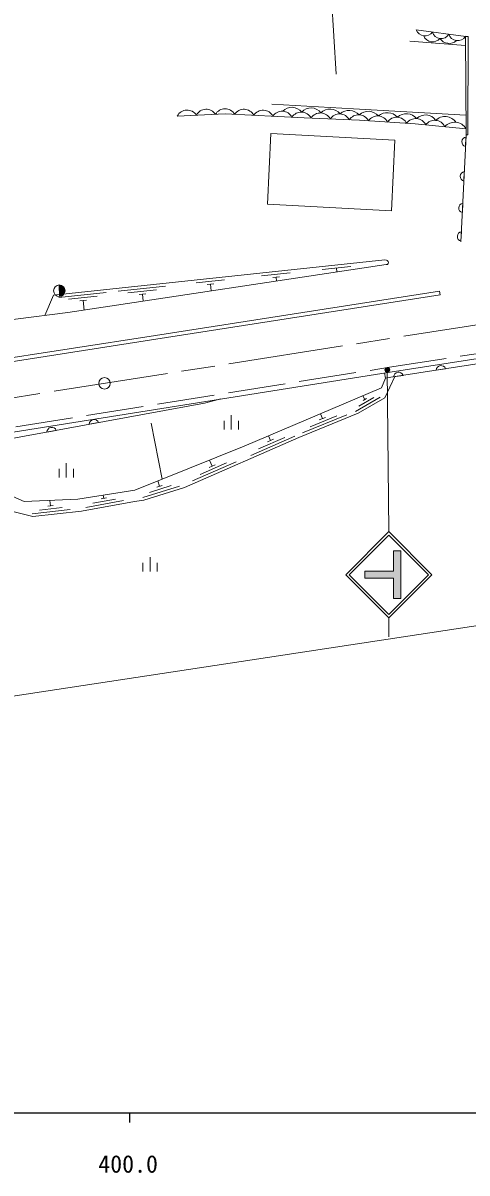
# Model space of a CAD drawing. Units: millimetres at full size, sheet at 1:1000; details may follow other scales. Extents: x 40000 to 680000, y 20000 to 380000.
# Drawn here: x 456859 to 503258, y 198715 to 318845 of the extents above; entities that cross this region are included whole.
import ezdxf
from ezdxf.enums import TextEntityAlignment as Align

# ---------------------------------------------------------------- set-up
doc = ezdxf.new("R2010")
doc.units = ezdxf.units.MM
doc.header["$LTSCALE"] = 1000
doc.linetypes.add('CHAIN', pattern=[18.5, 12, -1.5, 3.5, -1.5])
doc.linetypes.add('DASHED', pattern=[7.5, 6, -1.5])
for name, color, linetype, lineweight in [('M-BGD', 7, 'Continuous', 13), ('M-BMK', 2, 'CHAIN', 13), ('M-BMK-SRVR', 3, 'Continuous', 13), ('M-STR-HTXT', 7, 'Continuous', 13), ('M-STR-STRC', 7, 'Continuous', 13), ('M-TTL-BAND', 7, 'Continuous', 25)]:
    doc.layers.add(name, color=color, linetype=linetype, lineweight=lineweight)
doc.styles.add('ＭＳ ゴシック', font='')
doc.styles.get('ＭＳ ゴシック').set_extended_font_data('MS Gothic')

msp = doc.modelspace()

# ---------------------------------------------------------------- hatches: boundary and pattern name
at = {"layer": 'M-BGD'}
msp.add_hatch(color=256, dxfattribs=at).paths.add_polyline_path([(460667, 290278), (460637, 291478, -0.41421), (461252, 290893, -0.41421)])
at = {"layer": 'M-STR-HTXT'}
msp.add_hatch(color=256, dxfattribs=at).paths.add_polyline_path([(495146, 282726, -1), (494707, 282487, -1)])
at = {"layer": 'M-STR-STRC'}
msp.add_hatch(color=256, dxfattribs=at).paths.add_polyline_path([(495580, 260836), (495580, 258712), (496330, 258712), (496330, 263712), (495580, 263712), (495580, 261586), (492580, 261586), (492580, 260836)])

# ---------------------------------------------------------------- linework, layer by layer
at = {"layer": 'M-BGD'}
for p, q in [((503150, 317449), (497962, 318119)), ((503099, 316497), (497291, 316932)), ((503103, 305940), (503150, 306930)), ((502930, 302330), (502978, 303320)), ((502773, 299034), (502820, 300024)), ((502630, 296052), (502678, 297042)), ((491112, 293424), (488129, 293107)), ((489620, 293266), (489667, 292828)), ((477921, 292023), (474938, 291706)), ((484775, 292751), (481792, 292434)), ((483663, 292331), (482967, 292257)), ((483315, 292294), (483359, 291880)), ((460667, 290278), (460637, 291478)), ((471764, 291368), (466792, 290840)), ((470802, 290964), (467818, 290647)), ((476810, 291603), (476113, 291529)), ((476461, 291566), (476537, 290856)), ((500387, 290842), (500451, 290447)), ((465563, 290709), (460591, 290181)), ((464600, 290305), (461617, 289988)), ((463488, 289886), (462792, 289812)), ((463140, 289849), (463245, 288860)), ((469690, 290544), (468994, 290471)), ((469342, 290508), (469418, 289787)), ((500039, 282574), (501018, 282726)), ((494629, 282291), (494736, 281751)), ((495592, 281886), (496571, 282038)), ((491596, 278245), (494183, 279764)), ((491961, 278807), (493514, 279719)), ((492586, 279522), (492366, 279895)), ((492404, 279415), (492767, 279628)), ((478622, 276396), (478622, 277896)), ((486060, 276023), (490691, 277906)), ((486873, 276677), (489652, 277808)), ((487825, 277388), (488474, 277652)), ((488150, 277520), (487945, 278024)), ((463787, 276925), (464761, 277103)), ((471400, 271188), (470241, 277040)), ((477872, 276396), (477872, 277296)), ((479372, 276396), (479372, 277296)), ((459361, 276113), (460335, 276291)), ((480671, 273682), (485252, 275684)), ((481467, 274357), (484216, 275559)), ((482401, 275093), (483042, 275373)), ((482721, 275233), (482507, 275723)), ((461378, 271372), (461378, 272872)), ((474569, 271015), (479151, 273018)), ((475365, 271691), (478114, 272892)), ((476299, 272426), (476940, 272706)), ((476620, 272566), (476348, 273186)), ((460628, 271372), (460628, 272272)), ((462128, 271372), (462128, 272272)), ((469388, 269292), (473209, 270474)), ((470063, 269815), (472356, 270524)), ((470854, 270374), (471389, 270539)), ((471121, 270456), (470951, 271007)), ((464168, 268678), (466531, 269103)), ((465021, 269137), (465572, 269236)), ((465296, 269186), (465238, 269511)), ((457808, 267578), (461783, 268023)), ((458569, 267965), (460955, 268232)), ((459450, 268366), (460007, 268428)), ((459729, 268397), (459665, 268967)), ((463434, 268242), (467371, 268950)), ((469391, 261538), (469391, 262438)), ((470141, 261538), (470141, 263038)), ((470891, 261538), (470891, 262438))]:
    msp.add_line(p, q, dxfattribs=at)
for points in [[(502627, 295988), (503159, 307105), (503093, 317457)], [(503158, 307168), (503357, 307162), (503370, 317423), (503150, 317449)], [(503145, 309203), (491382, 309887), (482877, 310376)], [(472983, 309130), (477971, 309363), (486233, 308951), (492023, 308691), (497840, 308311), (503154, 307797)], [(72972, 301655), (75410, 300187), (90656, 295408), (122006, 290494), (215201, 256655), (223947, 253890), (245957, 250013), (245920, 248474), (255035, 247460), (273263, 244113), (289024, 245087), (303413, 249343), (311608, 250514), (311427, 252682), (361284, 261010), (404333, 267918), (495220, 282385), (564808, 293152)], [(382072, 274782), (398728, 277357), (421070, 281315), (450569, 287222), (461535, 288603), (494826, 293602), (494954, 293625), (495036, 293732), (495045, 293863), (495016, 293935), (494914, 294023), (494830, 294078), (494659, 294103), (460048, 290425), (459132, 288301)], [(452481, 283380), (452621, 283402), (470695, 286200), (500387, 290842)], [(452543, 282985), (452683, 283007), (470756, 285805), (500450, 290447), (500451, 290447)], [(535360, 288039), (495306, 281842), (494736, 281751)], [(447146, 272185), (454833, 268074), (457896, 267286), (462977, 267854), (468494, 268847), (469503, 269014), (473729, 270320), (485695, 275551), (491893, 278071), (494657, 279695), (495709, 281904)], [(494736, 281751), (494316, 280720), (479971, 274649), (468544, 270035), (462587, 269091), (456999, 268853), (448620, 272538), (447537, 272708)], [(477526, 279569), (475830, 279134), (448605, 274139), (446073, 270747), (445661, 266548), (445710, 248647)]]:
    msp.add_lwpolyline(points, dxfattribs=at)
msp.add_lwpolyline([(482771, 307298), (495710, 306616), (495374, 299216), (482401, 299918)], close=True, dxfattribs=at)
at = {"layer": 'M-BGD', "linetype": 'DASHED'}
msp.add_lwpolyline([(120495, 291237), (122131, 290981), (215362, 257128), (224067, 254377), (246467, 250431), (246431, 248920), (255108, 247955), (273294, 244616), (288937, 245583), (303306, 249833), (311070, 250942), (310891, 253099), (361204, 261504), (404254, 268412), (495143, 282879), (564723, 293645)], dxfattribs=at)
at = {"layer": 'M-BGD'}
msp.add_circle((460652, 290878), 600, dxfattribs=at)
for centre, radius, start, end in [((498862, 318452), 960, 200.31902, 324.97022), ((499669, 317880), 1005, 202.23817, 319.20288), ((500550, 318152), 936, 195.54424, 329.745), ((501389, 317872), 1158, 214.05058, 311.23866), ((502275, 317949), 955, 196.30593, 328.9833), ((484954, 308717), 1325, 38.21192, 136.1799), ((486957, 308722), 1261, 34.95154, 139.73495), ((474009, 308589), 1160, 33.15473, 152.18435), ((476007, 308682), 1160, 33.15473, 152.18435), ((477976, 308728), 1158, 30.31679, 149.46138), ((479946, 308675), 1160, 27.62701, 146.65663), ((481943, 308575), 1160, 27.62701, 146.65663), ((483941, 308476), 1160, 27.62701, 146.65663), ((485939, 308378), 1160, 27.73504, 146.76497), ((487939, 308285), 1160, 27.92167, 146.95129), ((488952, 308546), 1315, 37.94162, 136.93134), ((489937, 308195), 1160, 27.92167, 146.95129), ((490939, 308271), 1441, 43.06264, 131.25688), ((491929, 308097), 1160, 27.36561, 146.40045), ((492935, 308231), 1392, 40.48587, 132.65335), ((493919, 307977), 1160, 26.7414, 145.77102), ((494926, 308054), 1427, 41.77537, 130.73704), ((495914, 307847), 1160, 26.7414, 145.77102), ((496922, 307980), 1385, 39.24288, 132.28397), ((497899, 307700), 1160, 25.7499, 144.79126), ((498921, 307946), 1298, 34.23375, 135.51545), ((500962, 307695), 1378, 34.38001, 134.57732), ((499882, 307522), 1160, 24.96385, 143.99348), ((501967, 307106), 1373, 30.18802, 138.76931), ((503224, 306430), 505, 98.4343, 256.09249), ((503052, 302820), 505, 98.4343, 256.09249), ((502894, 299524), 505, 98.4343, 256.09249), ((502752, 296542), 505, 98.4343, 256.09249), ((496097, 281865), 505, 19.96656, 177.62475), ((500544, 282553), 505, 19.96656, 177.62475), ((459866, 276106), 505, 21.56806, 179.22625), ((464292, 276918), 505, 21.56806, 179.22625)]:
    msp.add_arc(centre, radius, start, end, dxfattribs=at)
at = {"layer": 'M-BMK'}
msp.add_line((295619, 254526), (564189, 296731), dxfattribs=at)
at = {"layer": 'M-BMK-SRVR'}
msp.add_line((489571, 313511), (487548, 346478), dxfattribs=at)
msp.add_circle((465370, 281202), 600, dxfattribs=at)
at = {"layer": 'M-STR-HTXT'}
msp.add_line((494927, 282606), (495081, 265712), dxfattribs=at)
msp.add_lwpolyline([(67359, 278548), (160748, 244796), (165669, 243366), (173693, 241362), (182464, 239416), (192243, 237416), (203490, 235347), (210176, 234279), (216844, 233280), (223714, 232383), (235069, 231039), (248523, 229765), (256656, 229248), (270107, 228541), (279163, 228455), (301504, 228508), (313878, 229018), (322553, 229586), (334780, 230466), (338163, 230646), (569537, 265802)], dxfattribs=at)
msp.add_circle((494927, 282606), 250, dxfattribs=at)
at = {"layer": 'M-STR-STRC'}
for p, q in [((490581, 261212), (495081, 265712)), ((499581, 261212), (495081, 265712)), ((490935, 261212), (495081, 265359)), ((499228, 261212), (495081, 265359)), ((496330, 263712), (495580, 263712)), ((495580, 261586), (495580, 263712)), ((496330, 258712), (496330, 263712)), ((490581, 261212), (495081, 256712)), ((490935, 261212), (495081, 257065)), ((492580, 260836), (492580, 261586)), ((495580, 261586), (492580, 261586)), ((495580, 260836), (492580, 260836)), ((495081, 257065), (499228, 261212)), ((495081, 256712), (499581, 261212)), ((495580, 258712), (495580, 260836)), ((496330, 258712), (495580, 258712)), ((495081, 256712), (495081, 254712))]:
    msp.add_line(p, q, dxfattribs=at)
msp.add_lwpolyline([(492580, 261586), (495580, 261586), (495580, 263712), (496330, 263712), (496330, 258712), (495580, 258712), (495580, 260836), (492580, 260836)], close=True, dxfattribs=at)
at = {"layer": 'M-TTL-BAND'}
for p, q in [((40000, 205000), (579000, 205000)), ((468000, 205000), (468000, 204000))]:
    msp.add_line(p, q, dxfattribs=at)

# ---------------------------------------------------------------- texts
at = {"layer": 'M-TTL-BAND', "style": 'ＭＳ ゴシック'}
msp.add_text('400.0', height=1833, dxfattribs=at).set_placement((467844, 198195), align=Align.BOTTOM_CENTER)

doc.saveas('drawing.dxf')
